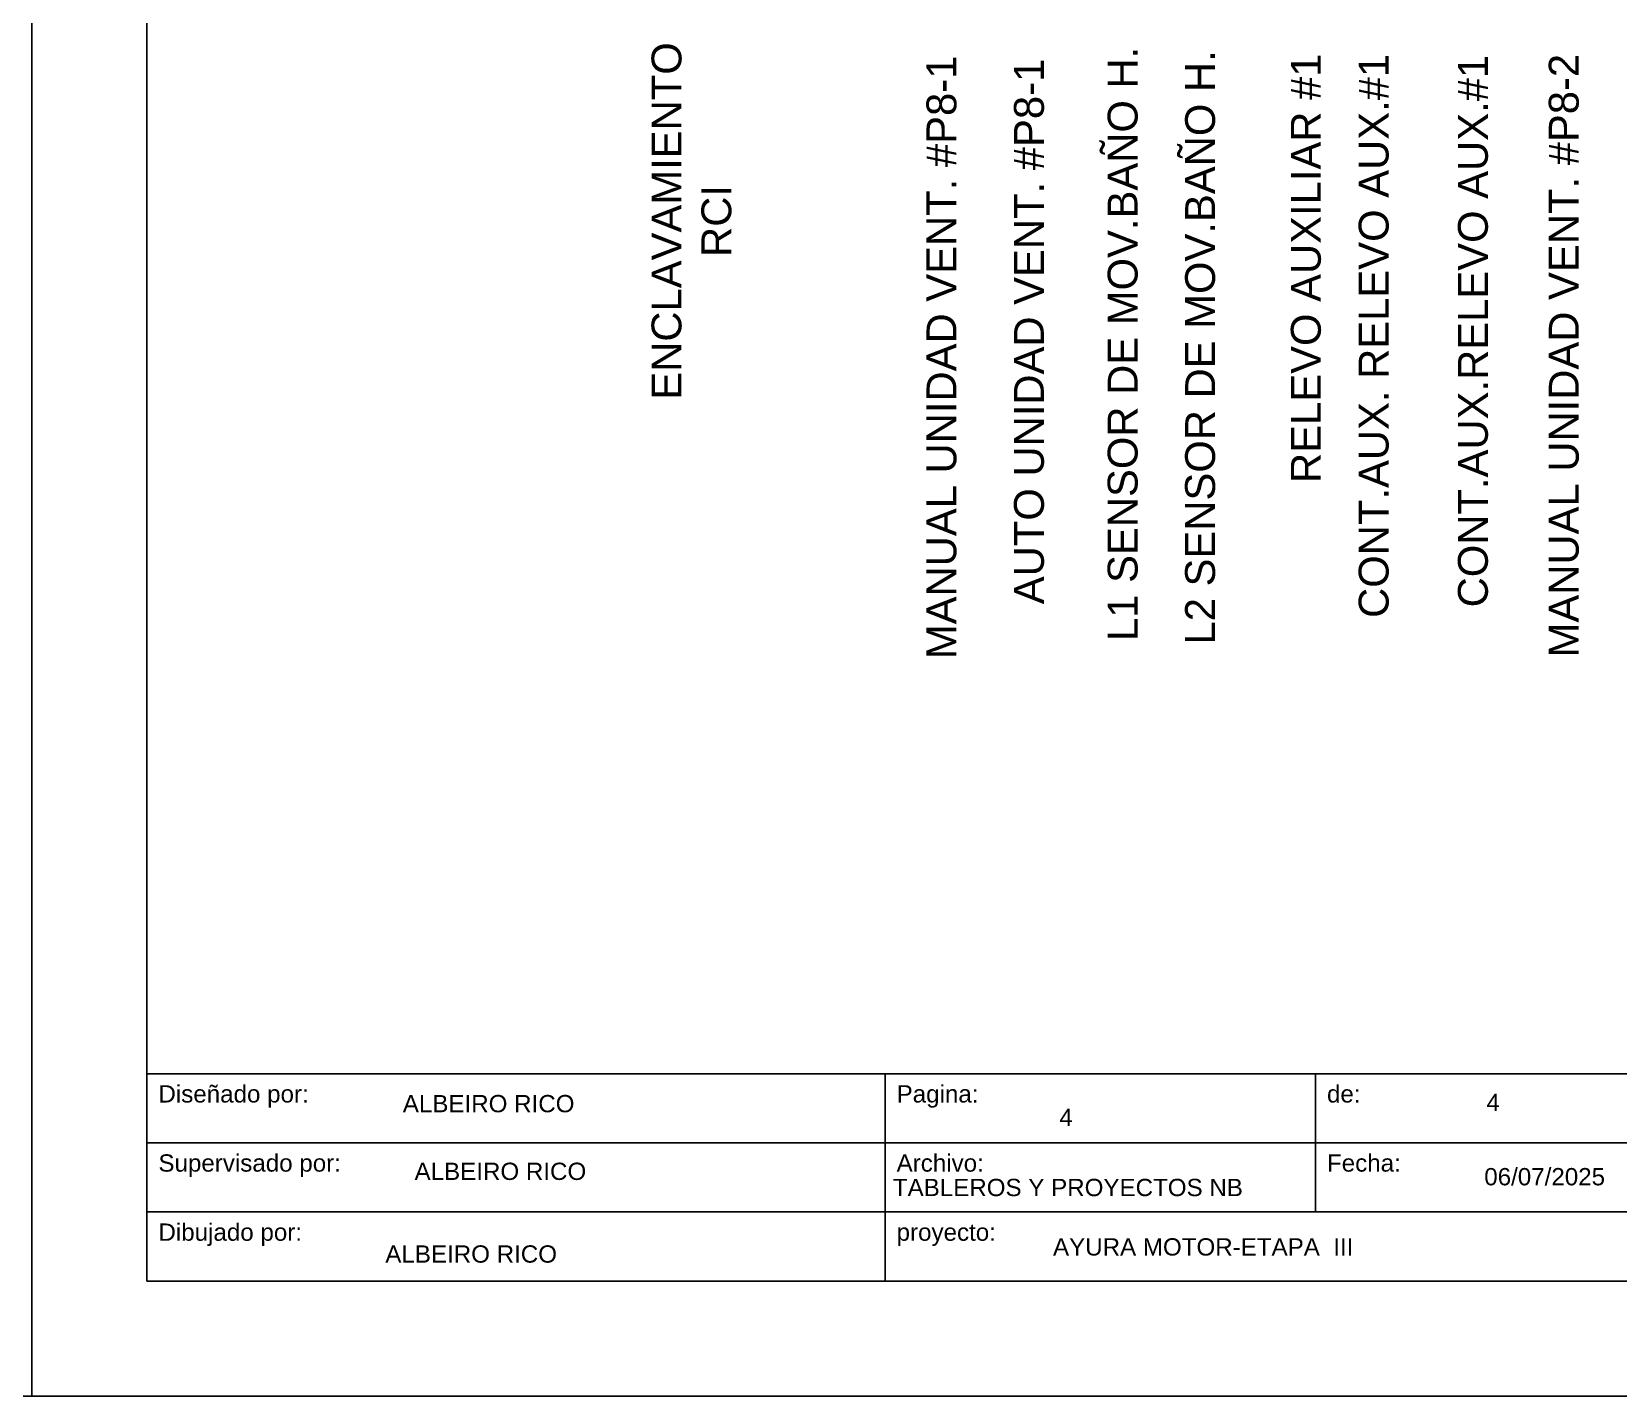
# Model space of a CAD drawing. Header units: millimetres. Extents: x 691 to 18605, y 670 to 10026.
# Drawn here: x 3889 to 4407, y 6288 to 6734 of the extents above; entities that cross this region are included whole.
import ezdxf
from ezdxf.enums import TextEntityAlignment as Align

# ---------------------------------------------------------------- set-up
doc = ezdxf.new("R2010")
doc.units = ezdxf.units.MM
doc.styles.get("Standard").update_dxf_attribs({"font": 'arial.ttf'})

# ---------------------------------------------------------------- blocks, each defined once
blk = doc.blocks.new('*T3')
at = {"color": 0, "linetype": 'ByBlock', "lineweight": -2}
for p, q in [((0, 0), (139.92, 0)), ((0, 0), (0, -18)), ((64.08, 0), (64.08, -18)), ((101.44, 0), (101.44, -12)), ((139.92, 0), (139.92, -18)), ((0, -6), (139.92, -6)), ((0, -12), (139.92, -12)), ((0, -18), (139.92, -18))]:
    blk.add_line(p, q, dxfattribs=at)
at = {"color": 0, "char_height": 1.5, "attachment_point": 1}
for s, insert, width in [('{\\fArial|b0|i0|c162|p34;Diseñado por:}', (1, -1), 62.0824), ('{\\fArial|b0|i0|c162|p34;Pagina:}', (65.08, -1), 35.3574), ('{\\fArial|b0|i0|c162|p34;de}:', (102.44, -1), 36.4813), ('{\\fArial|b0|i0|c162|p34;Supervisado por:}', (1, -7), 62.0824), ('{\\fArial|b0|i0|c162|p34;Archivo:}', (65.08, -7), 35.3574), ('Fecha:', (102.44, -7), 36.4813), ('Dibujado por:', (1, -13), 62.0824), ('{\\fArial|b0|i0|c162|p34;proyecto:}', (65.08, -13), 73.8387)]:
    blk.add_mtext(s, dxfattribs=dict(at, insert=insert, width=width))
blk = doc.blocks.new('CAJETIN')
for p, q in [((-259.4, 185.97), (-259.4, 0.07)), ((-259.4, 0.07), (0, 0.07))]:
    blk.add_line(p, q)
blk.add_lwpolyline([(-269.4, -9.93), (10, -9.93), (10, 205.97), (-269.4, 205.97)], close=True)
blk.add_blockref('*T3', (-259.4, 18.07))
for tag, p in [('DISEÑADO_POR', (-230.86, 14.78)), ('SUPERVISADO_POR', (-229.59, 8.32)), ('DIBUJADO_POR', (-231.25, 2.42))]:
    blk.add_attdef(tag, text='', height=1.5).set_placement(p, align=Align.MIDDLE)
for tag, p in [('DE', (-143.12, 14.83)), ('F', (-73.9, 14.47)), ('PAGINA', (-180.19, 13.54)), ('A', (-97.02, 13.49)), ('ARCHIVO', (-179.45, 8.2)), ('FECHA', (-143.31, 8.38)), ('V', (-96.96, 8.58)), ('H', (-74.46, 8.76)), ('PROYECTO', (-180.75, 3.04)), ('HZ', (-98.06, 2.87)), ('OR', (-74.83, 2.5))]:
    blk.add_attdef(tag, p, '', height=1.5)

msp = doc.modelspace()

# ---------------------------------------------------------------- block references
at = {"color": 0, "xscale": 3.761929394681115, "yscale": 3.761929394681115, "zscale": 3.761929394681115}
msp.add_blockref('CAJETIN', (3851.26, 6325.45), dxfattribs=at)
at = {"color": 0}
ref = msp.add_blockref('CAJETIN', (4902.34, 6325.45), dxfattribs=dict(at, xscale=3.761929394681115, yscale=3.761929394681115, zscale=3.761929394681115))
ref.add_attrib('PROYECTO', 'AYURA MOTOR-ETAPA  III', dxfattribs={"height": 5.6429}).set_placement((4222.39, 6336.88), align=Align.MIDDLE_LEFT)
ref.add_attrib('ARCHIVO', 'TABLEROS Y PROYECTOS NB', dxfattribs={"height": 5.6429}).set_placement((4227.25, 6356.28), align=Align.MIDDLE)
ref.add_attrib('DE', '4', (4363.92, 6381.23), dxfattribs={"height": 5.64})
ref.add_attrib('PAGINA', '4', (4224.47, 6376.38), dxfattribs={"height": 5.64})
ref.add_attrib('FECHA', '06/07/2025', (4363.23, 6356.98), dxfattribs={"height": 5.643})
ref.add_attrib('DIBUJADO_POR', 'ALBEIRO RICO', dxfattribs={"height": 5.6429}).set_placement((4032.38, 6334.56), align=Align.MIDDLE)
ref.add_attrib('SUPERVISADO_POR', 'ALBEIRO RICO', dxfattribs={"height": 5.6429}).set_placement((4041.93, 6361.56), align=Align.MIDDLE)
ref.add_attrib('DISEÑADO_POR', 'ALBEIRO RICO', dxfattribs={"height": 5.6429}).set_placement((4038.09, 6383.66), align=Align.MIDDLE)

# ---------------------------------------------------------------- texts
at = {"color": 0, "lineweight": 0, "char_height": 9.7644, "attachment_point": 2, "rotation": 90}
for s, insert, width in [(' ENCLAVAMIENTO RCI', (4091.29, 6671.85), 71.1545), ('MANUAL UNIDAD VENT. #P8-1', (4181.07, 6627.31), 211.4218), ('L1 SENSOR DE MOV.BAÑO H.', (4240.25, 6631.73), 310.206), ('L2 SENSOR DE MOV.BAÑO H.', (4265.54, 6630.57), 310.206), ('RELEVO AUXILIAR #1', (4300.07, 6656.42), 310.206), ('CONT.AUX. RELEVO AUX.#1', (4322.22, 6634.33), 216.0889), ('CONT.AUX.RELEVO AUX.#1', (4354.63, 6635.89), 216.0889), ('MANUAL UNIDAD VENT. #P8-2', (4384.3, 6627.88), 227.824), ('AUTO UNIDAD VENT. #P8-1', (4209.65, 6635.77), 176.3824)]:
    msp.add_mtext(s, dxfattribs=dict(at, insert=insert, width=width))

doc.saveas('drawing.dxf')
